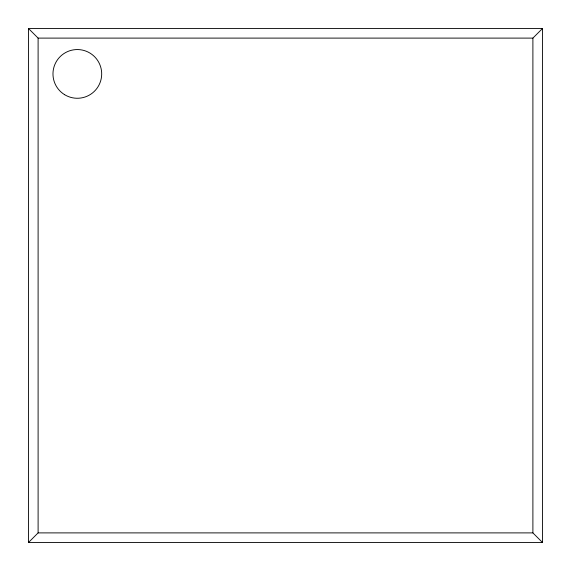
<?xml version="1.0" encoding="UTF-8"?>
<svg xmlns="http://www.w3.org/2000/svg" width="571" height="571" viewBox="0 0 571 571"><rect width="100%" height="100%" fill="white"/><g stroke="black" fill="none" stroke-linecap="round" stroke-linejoin="round"><path stroke-width="0.86" d="M28.55 542.45L38.107 532.893L38.107 38.107L28.55 28.55L542.45 28.55L542.45 542.45L28.55 542.45L28.55 28.55M38.107 38.107L532.893 38.107L542.45 28.55M38.107 532.893L532.893 532.893L542.45 542.45M532.893 38.107L532.893 532.893M64.602 94.679A24.36 24.36 0 0 0 101.681 74.544A24.36 24.36 0 0 0 65.708 52.503A24.36 24.36 0 0 0 64.602 94.679"/></g></svg>
